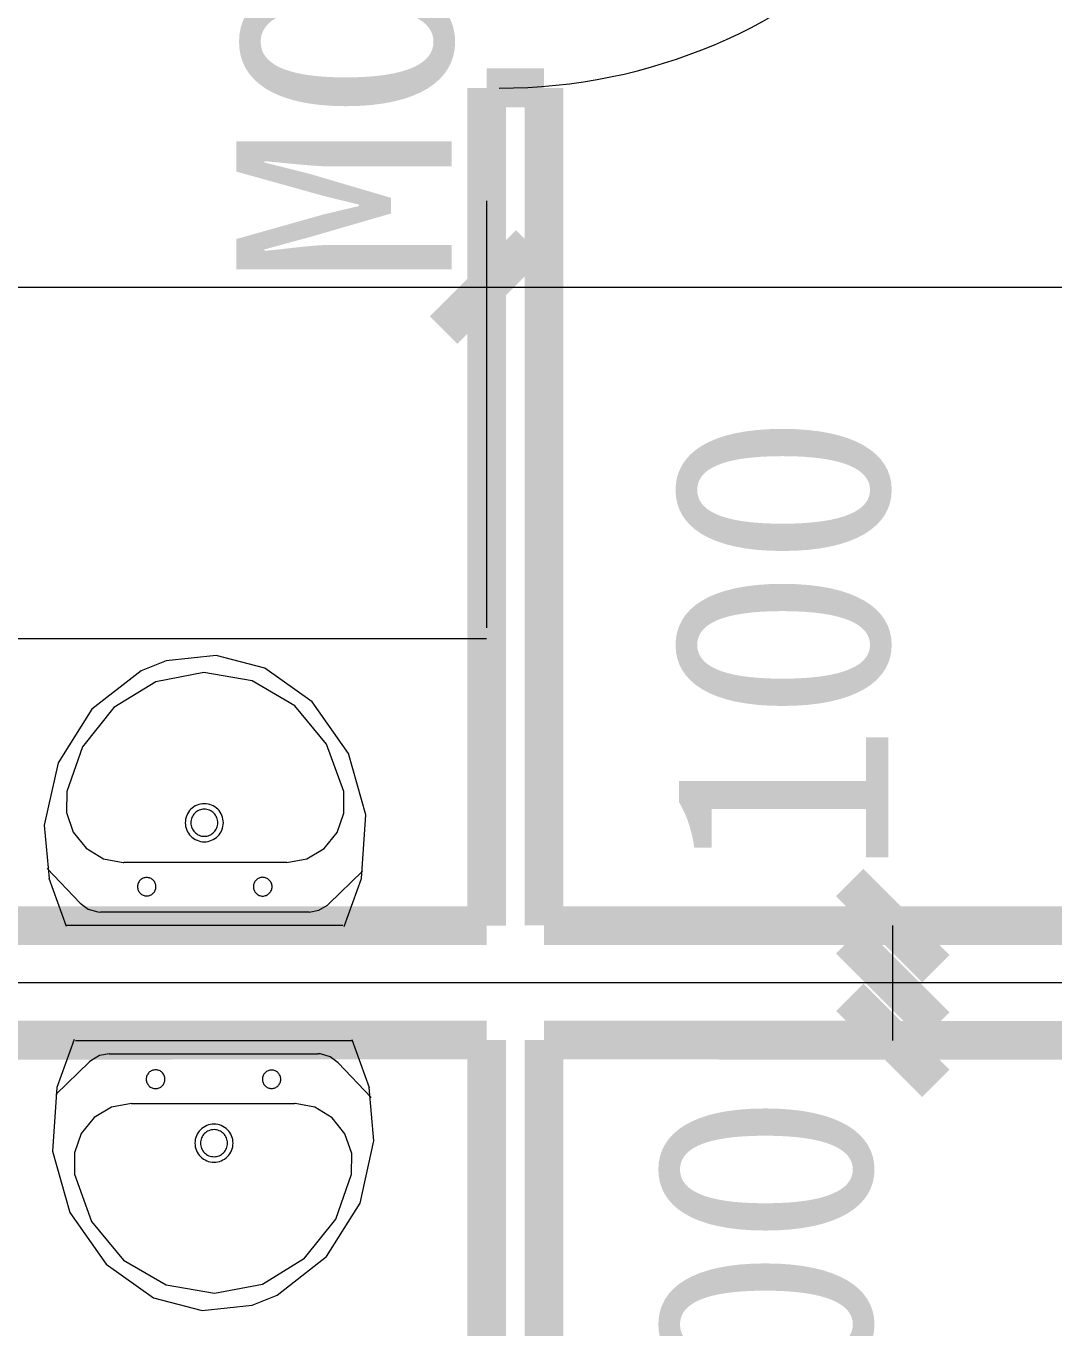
# Model space of a CAD drawing. Extents: x -307567 to 704339, y -10277 to 165507.
# Drawn here: x -212870 to -211079, y 31879 to 34148 of the extents above; entities that cross this region are included whole.
import ezdxf
from ezdxf.enums import TextEntityAlignment as Align

# ---------------------------------------------------------------- set-up
doc = ezdxf.new("R2010")
doc.units = 0
doc.header["$MEASUREMENT"] = 0
doc.layers.add('我的', color=255, linetype='CONTINUOUS', lineweight=0)
doc.styles.get("Standard").update_dxf_attribs({"font": 'txt', "height": 3})

msp = doc.modelspace()

# ---------------------------------------------------------------- linework, layer by layer
at = {"layer": '我的', "color": 0}
for p, q in [((-212067.36432, 33843.04285), (-212067.36432, 33099.31335)), ((-214067.35585, 33693.0436), (-212067.36432, 33693.0436)), ((-212067.36432, 33693.0436), (-207167.39035, 33693.0436)), ((-213867.3599, 33080.49936), (-212067.36432, 33080.50394)), ((-212538.68918, 33051.09734), (-212625.86068, 33041.92838)), ((-212453.72866, 33028.86845), (-212538.68918, 33051.09734)), ((-212625.86068, 33041.92838), (-212669.56773, 33024.43732)), ((-212371.46894, 32970.27042), (-212453.72866, 33028.86845)), ((-212669.56773, 33024.43732), (-212755.4163, 32957.35926)), ((-212643.69048, 33005.02824), (-212717.0971, 32960.19051)), ((-212559.88811, 33021.19866), (-212643.69048, 33005.02824)), ((-212475.79734, 33006.72653), (-212559.88811, 33021.19866)), ((-212401.5576, 32963.37882), (-212475.79734, 33006.72653)), ((-212717.0971, 32960.19051), (-212771.24569, 32892.07104)), ((-212346.13185, 32896.37858), (-212401.5576, 32963.37882)), ((-212307.95913, 32880.42101), (-212371.46894, 32970.27042)), ((-212755.4163, 32957.35926), (-212813.90905, 32863.93931)), ((-212771.24569, 32892.07104), (-212798.78919, 32813.79842)), ((-212316.18968, 32813.79842), (-212346.13185, 32896.37858)), ((-212277.98949, 32773.51084), (-212307.95913, 32880.42101)), ((-212813.90905, 32863.93931), (-212837.9873, 32755.44987)), ((-212798.78919, 32813.79842), (-212799.12794, 32777.55974)), ((-212316.02031, 32812.79135), (-212316.18968, 32813.79842)), ((-212316.02031, 32776.55038), (-212316.02031, 32812.79135)), ((-212799.12794, 32777.55974), (-212787.47791, 32743.38099)), ((-212586.85941, 32778.0793), (-212588.53481, 32775.28696)), ((-212584.92308, 32780.6977), (-212586.85941, 32778.0793)), ((-212582.73498, 32783.10781), (-212584.92308, 32780.6977)), ((-212580.32257, 32785.29362), (-212582.73498, 32783.10781)), ((-212577.70876, 32787.23453), (-212580.32257, 32785.29362)), ((-212574.91641, 32788.90765), (-212577.70876, 32787.23453)), ((-212574.23893, 32777.88246), (-212575.95553, 32776.32607)), ((-212571.97301, 32790.29924), (-212574.91641, 32788.90765)), ((-212572.38041, 32779.26033), (-212574.23893, 32777.88246)), ((-212570.39831, 32780.4505), (-212572.38041, 32779.26033)), ((-212568.91058, 32791.39558), (-212571.97301, 32790.29924)), ((-212568.30176, 32781.43927), (-212570.39831, 32780.4505)), ((-212565.75203, 32792.18751), (-212568.91058, 32791.39558)), ((-212566.12282, 32782.21975), (-212568.30176, 32781.43927)), ((-212563.87979, 32782.78051), (-212566.12282, 32782.21975)), ((-212562.52939, 32792.66358), (-212565.75203, 32792.18751)), ((-212561.59098, 32783.12154), (-212563.87979, 32782.78051)), ((-212559.27928, 32792.8238), (-212562.52939, 32792.66358)), ((-212559.27928, 32783.23369), (-212561.59098, 32783.12154)), ((-212556.0246, 32792.66358), (-212559.27928, 32792.8238)), ((-212556.96301, 32783.12154), (-212559.27928, 32783.23369)), ((-212554.6742, 32782.78051), (-212556.96301, 32783.12154)), ((-212552.80654, 32792.18751), (-212556.0246, 32792.66358)), ((-212552.43117, 32782.21975), (-212554.6742, 32782.78051)), ((-212549.64798, 32791.39558), (-212552.80654, 32792.18751)), ((-212550.25223, 32781.43927), (-212552.43117, 32782.21975)), ((-212548.16026, 32780.4505), (-212550.25223, 32781.43927)), ((-212546.58098, 32790.29924), (-212549.64798, 32791.39558)), ((-212546.17358, 32779.26033), (-212548.16026, 32780.4505)), ((-212543.63758, 32788.90765), (-212546.58098, 32790.29924)), ((-212544.31506, 32777.88246), (-212546.17358, 32779.26033)), ((-212542.59846, 32776.32607), (-212544.31506, 32777.88246)), ((-212540.84523, 32787.23453), (-212543.63758, 32788.90765)), ((-212538.23142, 32785.29362), (-212540.84523, 32787.23453)), ((-212535.81901, 32783.10781), (-212538.23142, 32785.29362)), ((-212533.63549, 32780.6977), (-212535.81901, 32783.10781)), ((-212531.69458, 32778.0793), (-212533.63549, 32780.6977)), ((-212530.01918, 32775.28696), (-212531.69458, 32778.0793)), ((-212837.9873, 32755.44987), (-212829.42716, 32662.45106)), ((-212592.29303, 32762.89993), (-212592.45325, 32759.64983)), ((-212592.45325, 32759.64983), (-212592.29303, 32756.39743)), ((-212591.81696, 32766.12257), (-212592.29303, 32762.89993)), ((-212592.29303, 32756.39743), (-212591.81696, 32753.17708)), ((-212591.02504, 32769.28113), (-212591.81696, 32766.12257)), ((-212589.92641, 32772.34584), (-212591.02504, 32769.28113)), ((-212588.53481, 32775.28696), (-212589.92641, 32772.34584)), ((-212582.74871, 32761.96152), (-212582.86315, 32759.64983)), ((-212582.86315, 32759.64983), (-212582.74871, 32757.33813)), ((-212582.40997, 32764.25033), (-212582.74871, 32761.96152)), ((-212582.74871, 32757.33813), (-212582.40997, 32755.04933)), ((-212581.84692, 32766.49565), (-212582.40997, 32764.25033)), ((-212582.40997, 32755.04933), (-212581.84692, 32752.80172)), ((-212581.06873, 32768.67688), (-212581.84692, 32766.49565)), ((-212580.07996, 32770.76885), (-212581.06873, 32768.67688)), ((-212578.88978, 32772.75325), (-212580.07996, 32770.76885)), ((-212577.51192, 32774.61176), (-212578.88978, 32772.75325)), ((-212575.95553, 32776.32607), (-212577.51192, 32774.61176)), ((-212541.04665, 32774.61176), (-212542.59846, 32776.32607)), ((-212539.66421, 32772.75325), (-212541.04665, 32774.61176)), ((-212538.47861, 32770.76885), (-212539.66421, 32772.75325)), ((-212537.48526, 32768.67688), (-212538.47861, 32770.76885)), ((-212536.70707, 32766.49565), (-212537.48526, 32768.67688)), ((-212536.14402, 32764.25033), (-212536.70707, 32766.49565)), ((-212536.70707, 32752.80172), (-212536.14402, 32755.04933)), ((-212535.80528, 32761.96152), (-212536.14402, 32764.25033)), ((-212536.14402, 32755.04933), (-212535.80528, 32757.33813)), ((-212535.69084, 32759.64983), (-212535.80528, 32761.96152)), ((-212535.80528, 32757.33813), (-212535.69084, 32759.64983)), ((-212528.62758, 32772.34584), (-212530.01918, 32775.28696)), ((-212527.52895, 32769.28113), (-212528.62758, 32772.34584)), ((-212526.73703, 32766.12257), (-212527.52895, 32769.28113)), ((-212526.26095, 32762.89993), (-212526.73703, 32766.12257)), ((-212526.73703, 32753.17708), (-212526.26095, 32756.39743)), ((-212526.10074, 32759.64983), (-212526.26095, 32762.89993)), ((-212526.26095, 32756.39743), (-212526.10074, 32759.64983)), ((-212327.99077, 32742.50209), (-212316.02031, 32776.55038)), ((-212285.17177, 32662.45106), (-212277.98949, 32773.51084)), ((-212787.47791, 32743.38099), (-212765.21697, 32715.40261)), ((-212591.81696, 32753.17708), (-212591.02504, 32750.01853)), ((-212591.02504, 32750.01853), (-212589.92641, 32746.95153)), ((-212589.92641, 32746.95153), (-212588.53481, 32744.01041)), ((-212588.53481, 32744.01041), (-212586.85941, 32741.21807)), ((-212586.85941, 32741.21807), (-212584.92308, 32738.60196)), ((-212584.92308, 32738.60196), (-212582.73498, 32736.18956)), ((-212582.73498, 32736.18956), (-212580.32257, 32734.00375)), ((-212581.84692, 32752.80172), (-212581.06873, 32750.62277)), ((-212581.06873, 32750.62277), (-212580.07996, 32748.5308)), ((-212580.32257, 32734.00375), (-212577.70876, 32732.06513)), ((-212580.07996, 32748.5308), (-212578.88978, 32746.54412)), ((-212578.88978, 32746.54412), (-212577.51192, 32744.68561)), ((-212577.70876, 32732.06513), (-212574.91641, 32730.38972)), ((-212577.51192, 32744.68561), (-212575.95553, 32742.97129)), ((-212575.95553, 32742.97129), (-212574.23893, 32741.41719)), ((-212574.23893, 32741.41719), (-212572.38041, 32740.03933)), ((-212572.38041, 32740.03933), (-212570.39831, 32738.84915)), ((-212570.39831, 32738.84915), (-212568.30176, 32737.8581)), ((-212568.30176, 32737.8581), (-212566.12282, 32737.07761)), ((-212566.12282, 32737.07761), (-212563.87979, 32736.51686)), ((-212563.87979, 32736.51686), (-212561.59098, 32736.17582)), ((-212561.59098, 32736.17582), (-212559.27928, 32736.06367)), ((-212559.27928, 32736.06367), (-212556.96301, 32736.17582)), ((-212556.96301, 32736.17582), (-212554.6742, 32736.51686)), ((-212554.6742, 32736.51686), (-212552.43117, 32737.07761)), ((-212552.43117, 32737.07761), (-212550.25223, 32737.8581)), ((-212550.25223, 32737.8581), (-212548.16026, 32738.84915)), ((-212548.16026, 32738.84915), (-212546.17358, 32740.03933)), ((-212546.17358, 32740.03933), (-212544.31506, 32741.41719)), ((-212544.31506, 32741.41719), (-212542.59846, 32742.97129)), ((-212543.63758, 32730.38972), (-212540.84523, 32732.06513)), ((-212542.59846, 32742.97129), (-212541.04665, 32744.68561)), ((-212541.04665, 32744.68561), (-212539.66421, 32746.54412)), ((-212540.84523, 32732.06513), (-212538.23142, 32734.00375)), ((-212539.66421, 32746.54412), (-212538.47861, 32748.5308)), ((-212538.47861, 32748.5308), (-212537.48526, 32750.62277)), ((-212538.23142, 32734.00375), (-212535.81901, 32736.18956)), ((-212537.48526, 32750.62277), (-212536.70707, 32752.80172)), ((-212535.81901, 32736.18956), (-212533.63549, 32738.60196)), ((-212533.63549, 32738.60196), (-212531.69458, 32741.21807)), ((-212531.69458, 32741.21807), (-212530.01918, 32744.01041)), ((-212530.01918, 32744.01041), (-212528.62758, 32746.95153)), ((-212528.62758, 32746.95153), (-212527.52895, 32750.01853)), ((-212527.52895, 32750.01853), (-212526.73703, 32753.17708)), ((-212350.50805, 32714.74115), (-212327.99077, 32742.50209)), ((-212765.21697, 32715.40261), (-212735.05965, 32696.96856)), ((-212574.91641, 32730.38972), (-212571.97301, 32728.99813)), ((-212571.97301, 32728.99813), (-212568.91058, 32727.90408)), ((-212568.91058, 32727.90408), (-212565.75203, 32727.11215)), ((-212565.75203, 32727.11215), (-212562.52939, 32726.63379)), ((-212562.52939, 32726.63379), (-212559.27928, 32726.47357)), ((-212559.27928, 32726.47357), (-212556.0246, 32726.63379)), ((-212556.0246, 32726.63379), (-212552.80654, 32727.11215)), ((-212552.80654, 32727.11215), (-212549.64798, 32727.90408)), ((-212549.64798, 32727.90408), (-212546.58098, 32728.99813)), ((-212546.58098, 32728.99813), (-212543.63758, 32730.38972)), ((-212380.83932, 32696.62066), (-212350.50805, 32714.74115)), ((-212735.05965, 32696.96856), (-212700.62684, 32690.33102)), ((-212700.62684, 32690.33102), (-212699.63808, 32690.32187)), ((-212415.34079, 32690.32187), (-212699.63808, 32690.32187)), ((-212415.34079, 32690.32187), (-212380.83932, 32696.62066)), ((-212775.80957, 32619.58171), (-212833.14876, 32679.82082)), ((-212662.66011, 32663.94337), (-212664.18446, 32663.56114)), ((-212661.10373, 32664.17454), (-212662.66011, 32663.94337)), ((-212659.5336, 32664.25236), (-212661.10373, 32664.17454)), ((-212657.96348, 32664.17454), (-212659.5336, 32664.25236)), ((-212656.40709, 32663.94337), (-212657.96348, 32664.17454)), ((-212654.88275, 32663.56114), (-212656.40709, 32663.94337)), ((-212460.71868, 32664.22947), (-212462.27049, 32663.84037)), ((-212459.13483, 32664.46293), (-212460.71868, 32664.22947)), ((-212457.53266, 32664.54075), (-212459.13483, 32664.46293)), ((-212455.93507, 32664.46293), (-212457.53266, 32664.54075)), ((-212454.35122, 32664.22947), (-212455.93507, 32664.46293)), ((-212452.79941, 32663.84037), (-212454.35122, 32664.22947)), ((-212342.32785, 32618.13976), (-212283.78933, 32674.99144)), ((-212799.16914, 32578.97141), (-212829.42716, 32662.45106)), ((-212675.48201, 32649.79625), (-212675.55983, 32648.22613)), ((-212675.55983, 32648.22613), (-212675.48201, 32646.65601)), ((-212675.24855, 32651.35264), (-212675.48201, 32649.79625)), ((-212675.48201, 32646.65601), (-212675.24855, 32645.09962)), ((-212674.86861, 32652.87698), (-212675.24855, 32651.35264)), ((-212675.24855, 32645.09962), (-212674.86861, 32643.57527)), ((-212674.33761, 32654.36013), (-212674.86861, 32652.87698)), ((-212674.86861, 32643.57527), (-212674.33761, 32642.09213)), ((-212673.6647, 32655.77919), (-212674.33761, 32654.36013)), ((-212674.33761, 32642.09213), (-212673.6647, 32640.67078)), ((-212672.85904, 32657.12959), (-212673.6647, 32655.77919)), ((-212671.92063, 32658.39301), (-212672.85904, 32657.12959)), ((-212670.8632, 32659.55801), (-212671.92063, 32658.39301)), ((-212669.70048, 32660.61315), (-212670.8632, 32659.55801)), ((-212668.43706, 32661.55156), (-212669.70048, 32660.61315)), ((-212667.08667, 32662.35722), (-212668.43706, 32661.55156)), ((-212665.66761, 32663.03013), (-212667.08667, 32662.35722)), ((-212664.18446, 32663.56114), (-212665.66761, 32663.03013)), ((-212653.3996, 32663.03013), (-212654.88275, 32663.56114)), ((-212651.98054, 32662.35722), (-212653.3996, 32663.03013)), ((-212650.63015, 32661.55156), (-212651.98054, 32662.35722)), ((-212649.36672, 32660.61315), (-212650.63015, 32661.55156)), ((-212648.19943, 32659.55801), (-212649.36672, 32660.61315)), ((-212647.14658, 32658.39301), (-212648.19943, 32659.55801)), ((-212646.20817, 32657.12959), (-212647.14658, 32658.39301)), ((-212645.40251, 32655.77919), (-212646.20817, 32657.12959)), ((-212644.7296, 32654.36013), (-212645.40251, 32655.77919)), ((-212645.40251, 32640.67078), (-212644.7296, 32642.09213)), ((-212644.1986, 32652.87698), (-212644.7296, 32654.36013)), ((-212644.7296, 32642.09213), (-212644.1986, 32643.57527)), ((-212643.81408, 32651.35264), (-212644.1986, 32652.87698)), ((-212644.1986, 32643.57527), (-212643.81408, 32645.09962)), ((-212643.5852, 32649.79625), (-212643.81408, 32651.35264)), ((-212643.81408, 32645.09962), (-212643.5852, 32646.65601)), ((-212643.50738, 32648.22613), (-212643.5852, 32649.79625)), ((-212643.5852, 32646.65601), (-212643.50738, 32648.22613)), ((-212473.77403, 32649.82601), (-212473.85185, 32648.22613)), ((-212473.85185, 32648.22613), (-212473.77403, 32646.62625)), ((-212473.536, 32651.40986), (-212473.77403, 32649.82601)), ((-212473.77403, 32646.62625), (-212473.536, 32645.0424)), ((-212473.1469, 32652.96396), (-212473.536, 32651.40986)), ((-212473.536, 32645.0424), (-212473.1469, 32643.4883)), ((-212472.60674, 32654.46999), (-212473.1469, 32652.96396)), ((-212473.1469, 32643.4883), (-212472.60674, 32641.98226)), ((-212471.92468, 32655.91652), (-212472.60674, 32654.46999)), ((-212472.60674, 32641.98226), (-212471.92468, 32640.53574)), ((-212471.10071, 32657.2898), (-212471.92468, 32655.91652)), ((-212470.14856, 32658.57611), (-212471.10071, 32657.2898)), ((-212469.07283, 32659.76172), (-212470.14856, 32658.57611)), ((-212467.88722, 32660.83746), (-212469.07283, 32659.76172)), ((-212466.59634, 32661.79189), (-212467.88722, 32660.83746)), ((-212465.22763, 32662.61586), (-212466.59634, 32661.79189)), ((-212463.77653, 32663.30021), (-212465.22763, 32662.61586)), ((-212462.27049, 32663.84037), (-212463.77653, 32663.30021)), ((-212451.2888, 32663.30021), (-212452.79941, 32663.84037)), ((-212449.84227, 32662.61586), (-212451.2888, 32663.30021)), ((-212448.46899, 32661.79189), (-212449.84227, 32662.61586)), ((-212447.18268, 32660.83746), (-212448.46899, 32661.79189)), ((-212445.99707, 32659.76172), (-212447.18268, 32660.83746)), ((-212444.92133, 32658.57611), (-212445.99707, 32659.76172)), ((-212443.96919, 32657.2898), (-212444.92133, 32658.57611)), ((-212443.14522, 32655.91652), (-212443.96919, 32657.2898)), ((-212442.45858, 32654.46999), (-212443.14522, 32655.91652)), ((-212443.14522, 32640.53574), (-212442.45858, 32641.98226)), ((-212441.923, 32652.96396), (-212442.45858, 32654.46999)), ((-212442.45858, 32641.98226), (-212441.923, 32643.4883)), ((-212441.5339, 32651.40986), (-212441.923, 32652.96396)), ((-212441.923, 32643.4883), (-212441.5339, 32645.0424)), ((-212441.29586, 32649.82601), (-212441.5339, 32651.40986)), ((-212441.5339, 32645.0424), (-212441.29586, 32646.62625)), ((-212441.21805, 32648.22613), (-212441.29586, 32649.82601)), ((-212441.29586, 32646.62625), (-212441.21805, 32648.22613)), ((-212315.42979, 32578.97141), (-212285.17177, 32662.45106)), ((-212775.80957, 32619.58171), (-212761.55031, 32609.07151)), ((-212673.6647, 32640.67078), (-212672.85904, 32639.32267)), ((-212672.85904, 32639.32267), (-212671.92063, 32638.05925)), ((-212671.92063, 32638.05925), (-212670.8632, 32636.89425)), ((-212670.8632, 32636.89425), (-212669.70048, 32635.83911)), ((-212669.70048, 32635.83911), (-212668.43706, 32634.9007)), ((-212668.43706, 32634.9007), (-212667.08667, 32634.09275)), ((-212667.08667, 32634.09275), (-212665.66761, 32633.41984)), ((-212665.66761, 32633.41984), (-212664.18446, 32632.89112)), ((-212664.18446, 32632.89112), (-212662.66011, 32632.5066)), ((-212662.66011, 32632.5066), (-212661.10373, 32632.27772)), ((-212661.10373, 32632.27772), (-212659.5336, 32632.1999)), ((-212659.5336, 32632.1999), (-212657.96348, 32632.27772)), ((-212657.96348, 32632.27772), (-212656.40709, 32632.5066)), ((-212656.40709, 32632.5066), (-212654.88275, 32632.89112)), ((-212654.88275, 32632.89112), (-212653.3996, 32633.41984)), ((-212653.3996, 32633.41984), (-212651.98054, 32634.09275)), ((-212651.98054, 32634.09275), (-212650.63015, 32634.9007)), ((-212650.63015, 32634.9007), (-212649.36672, 32635.83911)), ((-212649.36672, 32635.83911), (-212648.19943, 32636.89425)), ((-212648.19943, 32636.89425), (-212647.14658, 32638.05925)), ((-212647.14658, 32638.05925), (-212646.20817, 32639.32267)), ((-212646.20817, 32639.32267), (-212645.40251, 32640.67078)), ((-212471.92468, 32640.53574), (-212471.10071, 32639.16245)), ((-212471.10071, 32639.16245), (-212470.14856, 32637.87614)), ((-212470.14856, 32637.87614), (-212469.07283, 32636.69054)), ((-212469.07283, 32636.69054), (-212467.88722, 32635.6148)), ((-212467.88722, 32635.6148), (-212466.59634, 32634.65808)), ((-212466.59634, 32634.65808), (-212465.22763, 32633.8364)), ((-212465.22763, 32633.8364), (-212463.77653, 32633.15205)), ((-212463.77653, 32633.15205), (-212462.27049, 32632.61189)), ((-212462.27049, 32632.61189), (-212460.71868, 32632.22279)), ((-212460.71868, 32632.22279), (-212459.13483, 32631.98933)), ((-212459.13483, 32631.98933), (-212457.53266, 32631.90922)), ((-212457.53266, 32631.90922), (-212455.93507, 32631.98933)), ((-212455.93507, 32631.98933), (-212454.35122, 32632.22279)), ((-212454.35122, 32632.22279), (-212452.79941, 32632.61189)), ((-212452.79941, 32632.61189), (-212451.2888, 32633.15205)), ((-212451.2888, 32633.15205), (-212449.84227, 32633.8364)), ((-212449.84227, 32633.8364), (-212448.46899, 32634.65808)), ((-212448.46899, 32634.65808), (-212447.18268, 32635.6148)), ((-212447.18268, 32635.6148), (-212445.99707, 32636.69054)), ((-212445.99707, 32636.69054), (-212444.92133, 32637.87614)), ((-212444.92133, 32637.87614), (-212443.96919, 32639.16245)), ((-212443.96919, 32639.16245), (-212443.14522, 32640.53574)), ((-212761.55031, 32609.07151), (-212744.65891, 32604.25128)), ((-212744.65891, 32604.25128), (-212739.87988, 32604.01096)), ((-212376.83848, 32604.01096), (-212739.87988, 32604.01096)), ((-212376.83848, 32604.01096), (-212359.59004, 32607.16036)), ((-212359.59004, 32607.16036), (-212344.42898, 32616.21945)), ((-212344.42898, 32616.21945), (-212342.32785, 32618.13976)), ((-212317.79184, 32580.50033), (-212798.65644, 32580.50033)), ((-211359.86664, 32480.50236), (-211359.86664, 32580.50033)), ((-203463.16693, 32480.50236), (-214067.35585, 32480.50236)), ((-211359.86664, 32380.50438), (-211359.86664, 32480.50236)), ((-212786.22822, 32382.03331), (-212816.48625, 32298.55365)), ((-212783.86617, 32380.50438), (-212303.00157, 32380.50438)), ((-212302.48888, 32382.03331), (-212272.23085, 32298.55365)), ((-212742.06798, 32353.84436), (-212757.22904, 32344.78526)), ((-212724.81953, 32356.99376), (-212742.06798, 32353.84436)), ((-212724.81953, 32356.99376), (-212361.77813, 32356.99376)), ((-212356.99911, 32356.75115), (-212361.77813, 32356.99376)), ((-212340.10771, 32351.93092), (-212356.99911, 32356.75115)), ((-212325.84844, 32341.42301), (-212340.10771, 32351.93092)), ((-212759.32559, 32342.86267), (-212817.86411, 32286.01328)), ((-212757.22904, 32344.78526), (-212759.32559, 32342.86267)), ((-212325.84844, 32341.42301), (-212268.50925, 32281.1839)), ((-212816.48625, 32298.55365), (-212823.66853, 32187.49387)), ((-212263.67072, 32205.55485), (-212272.23085, 32298.55365)), ((-212720.8187, 32264.38405), (-212751.14997, 32246.26357)), ((-212686.31722, 32270.68285), (-212720.8187, 32264.38405)), ((-212686.31722, 32270.68285), (-212402.01994, 32270.68285)), ((-212401.0266, 32270.6737), (-212402.01994, 32270.68285)), ((-212366.59836, 32264.03616), (-212401.0266, 32270.6737)), ((-212336.44104, 32245.6021), (-212366.59836, 32264.03616)), ((-212751.14997, 32246.26357), (-212773.66725, 32218.50263)), ((-212314.18011, 32217.62373), (-212336.44104, 32245.6021)), ((-212773.66725, 32218.50263), (-212785.63771, 32184.45434)), ((-212302.53008, 32183.44498), (-212314.18011, 32217.62373)), ((-212287.74896, 32097.06311), (-212263.67072, 32205.55485)), ((-212823.66853, 32187.49387), (-212793.69889, 32080.5837)), ((-212785.63771, 32184.45434), (-212785.63771, 32148.21337)), ((-212302.86882, 32147.2063), (-212302.53008, 32183.44498)), ((-212785.63771, 32148.21337), (-212785.46834, 32147.2063)), ((-212785.46834, 32147.2063), (-212755.52617, 32064.62614)), ((-212330.40775, 32068.93368), (-212302.86882, 32147.2063)), ((-212346.24171, 32003.64546), (-212287.74896, 32097.06311)), ((-212793.69889, 32080.5837), (-212730.18907, 31990.73544)), ((-212755.52617, 32064.62614), (-212700.09584, 31997.6259)), ((-212384.56092, 32000.81535), (-212330.40775, 32068.93368)), ((-212730.18907, 31990.73544), (-212647.92935, 31932.13626)), ((-212700.09584, 31997.6259), (-212625.86068, 31954.27589)), ((-212457.96753, 31955.97533), (-212384.56092, 32000.81535)), ((-212432.09028, 31936.56511), (-212346.24171, 32003.64546)), ((-212625.86068, 31954.27589), (-212541.76991, 31939.80606)), ((-212541.76991, 31939.80606), (-212457.96753, 31955.97533)), ((-212647.92935, 31932.13626), (-212562.96884, 31909.90508)), ((-212562.96884, 31909.90508), (-212475.79734, 31919.07519)), ((-212475.79734, 31919.07519), (-212432.09028, 31936.56511))]:
    msp.add_line(p, q, dxfattribs=at)
at = {"layer": '我的', "color": 0, "const_width": 67.49966}
for points in [[(-212067.36432, 33831.05408), (-212067.36432, 34040.05419)], [(-211967.36635, 34040.05419), (-212067.36432, 34040.05419)], [(-211967.36635, 33831.05408), (-211967.36635, 34040.05419)], [(-212067.36432, 32580.50033), (-212067.36432, 33831.05408)], [(-211967.36635, 33031.05884), (-211967.36635, 33831.05408)], [(-212142.36395, 33618.04397), (-211992.3647, 33768.04322)], [(-211967.36635, 32581.06109), (-211967.36635, 33031.05884)], [(-212067.36432, 32581.06109), (-212067.36432, 32981.05985)], [(-211434.86627, 32655.49996), (-211284.86702, 32505.50071)], [(-213867.3599, 32580.50033), (-212067.36432, 32580.50033)], [(-211967.36635, 32580.50033), (-210967.37288, 32580.50033)], [(-211434.86627, 32555.50198), (-211284.86702, 32405.50273)], [(-211434.86627, 32455.50401), (-211284.86702, 32305.50476)], [(-213867.3599, 32380.50438), (-212067.36432, 32381.06285)], [(-212067.36432, 31031.06846), (-212067.36432, 32381.06285)], [(-212067.36432, 31981.06409), (-212067.36432, 32381.06285)], [(-212067.36432, 32380.50438), (-212067.36432, 32381.06285)], [(-211967.36635, 31931.06396), (-211967.36635, 32381.06285)], [(-211967.36635, 32381.06285), (-210967.37288, 32380.50438)], [(-211967.36635, 31031.06846), (-211967.36635, 31931.06396)]]:
    msp.add_lwpolyline(points, dxfattribs=at)
at = {"layer": '我的', "color": 0}
for points in [[(-212627.81074, 32312.77859), (-212627.88856, 32314.37618), (-212628.12202, 32315.96003), (-212628.51112, 32317.51413), (-212629.05127, 32319.02245), (-212629.73334, 32320.46898), (-212630.55731, 32321.84226), (-212631.50945, 32323.12857), (-212632.58977, 32324.31417), (-212633.77537, 32325.38991), (-212635.0571, 32326.34435), (-212636.43039, 32327.16603), (-212637.87691, 32327.85038), (-212639.38753, 32328.39054), (-212640.93934, 32328.77964), (-212642.52319, 32329.01538), (-212644.12078, 32329.0932), (-212645.72294, 32329.01538), (-212647.3068, 32328.77964), (-212648.85861, 32328.39054), (-212650.36922, 32327.85038), (-212651.81575, 32327.16603), (-212653.18903, 32326.34435), (-212654.47076, 32325.38991), (-212655.65637, 32324.31417), (-212656.7321, 32323.12857), (-212657.68883, 32321.84226), (-212658.5128, 32320.46898), (-212659.19486, 32319.02245), (-212659.73502, 32317.51413), (-212660.12412, 32315.96003), (-212660.35757, 32314.37618), (-212660.43539, 32312.77859), (-212660.35757, 32311.181), (-212660.12412, 32309.59715), (-212659.73502, 32308.04305), (-212659.19486, 32306.53472), (-212658.5128, 32305.0882), (-212657.68883, 32303.71491), (-212656.7321, 32302.4286), (-212655.65637, 32301.243), (-212654.47076, 32300.16726), (-212653.18903, 32299.21283), (-212651.81575, 32298.39115), (-212650.36922, 32297.70679), (-212648.85861, 32297.16664), (-212647.3068, 32296.77754), (-212645.72294, 32296.54179), (-212644.12078, 32296.46397), (-212642.52319, 32296.54179), (-212640.93934, 32296.77754), (-212639.38753, 32297.16664), (-212637.87691, 32297.70679), (-212636.43039, 32298.39115), (-212635.0571, 32299.21283), (-212633.77537, 32300.16726), (-212632.58977, 32301.243), (-212631.50945, 32302.4286), (-212630.55731, 32303.71491), (-212629.73334, 32305.0882), (-212629.05127, 32306.53472), (-212628.51112, 32308.04305), (-212628.12202, 32309.59715), (-212627.88856, 32311.181), (-212627.81074, 32312.77859)], [(-212426.09819, 32312.77859), (-212426.17601, 32314.34871), (-212426.40946, 32315.9051), (-212426.78941, 32317.42944), (-212427.32041, 32318.91259), (-212427.99332, 32320.33165), (-212428.79898, 32321.68205), (-212429.73739, 32322.94547), (-212430.79024, 32324.11047), (-212431.95753, 32325.16561), (-212433.22095, 32326.10402), (-212434.57135, 32326.90968), (-212435.99041, 32327.58259), (-212437.47356, 32328.11359), (-212438.9979, 32328.49582), (-212440.55429, 32328.72699), (-212442.12441, 32328.80481), (-212443.69453, 32328.72699), (-212445.25092, 32328.49582), (-212446.77527, 32328.11359), (-212448.25842, 32327.58259), (-212449.67748, 32326.90968), (-212451.02787, 32326.10402), (-212452.29129, 32325.16561), (-212453.45401, 32324.11047), (-212454.51144, 32322.94547), (-212455.44985, 32321.68205), (-212456.25551, 32320.33165), (-212456.92842, 32318.91259), (-212457.45942, 32317.42944), (-212457.83936, 32315.9051), (-212458.07282, 32314.34871), (-212458.15064, 32312.77859), (-212458.07282, 32311.20847), (-212457.83936, 32309.65208), (-212457.45942, 32308.12773), (-212456.92842, 32306.64459), (-212456.25551, 32305.22324), (-212455.44985, 32303.87513), (-212454.51144, 32302.61171), (-212453.45401, 32301.4467), (-212452.29129, 32300.39156), (-212451.02787, 32299.45315), (-212449.67748, 32298.64521), (-212448.25842, 32297.9723), (-212446.77527, 32297.44358), (-212445.25092, 32297.05906), (-212443.69453, 32296.83018), (-212442.12441, 32296.75236), (-212440.55429, 32296.83018), (-212438.9979, 32297.05906), (-212437.47356, 32297.44358), (-212435.99041, 32297.9723), (-212434.57135, 32298.64521), (-212433.22095, 32299.45315), (-212431.95753, 32300.39156), (-212430.79024, 32301.4467), (-212429.73739, 32302.61171), (-212428.79898, 32303.87513), (-212427.99332, 32305.22324), (-212427.32041, 32306.64459), (-212426.78941, 32308.12773), (-212426.40946, 32309.65208), (-212426.17601, 32311.20847), (-212426.09819, 32312.77859)], [(-212509.20477, 32201.35489), (-212509.36498, 32204.60728), (-212509.84105, 32207.82764), (-212510.63298, 32210.98619), (-212511.72703, 32214.0509), (-212513.1232, 32216.99431), (-212514.79403, 32219.78665), (-212516.73494, 32222.40276), (-212518.91846, 32224.81516), (-212521.33086, 32227.00097), (-212523.94926, 32228.93959), (-212526.7416, 32230.615), (-212529.68501, 32232.00659), (-212532.74743, 32233.10064), (-212535.90599, 32233.89257), (-212539.12863, 32234.37093), (-212542.37873, 32234.53115), (-212545.63342, 32234.37093), (-212548.85148, 32233.89257), (-212552.01003, 32233.10064), (-212555.07246, 32232.00659), (-212558.01586, 32230.615), (-212560.81278, 32228.93959), (-212563.4266, 32227.00097), (-212565.839, 32224.81516), (-212568.02253, 32222.40276), (-212569.96343, 32219.78665), (-212571.63884, 32216.99431), (-212573.03044, 32214.0509), (-212574.12906, 32210.98619), (-212574.91641, 32207.82764), (-212575.39248, 32204.60728), (-212575.5527, 32201.35489), (-212575.39248, 32198.10478), (-212574.91641, 32194.88214), (-212574.12906, 32191.72359), (-212573.03044, 32188.65888), (-212571.63884, 32185.71776), (-212569.96343, 32182.92313), (-212568.02253, 32180.30702), (-212565.839, 32177.89462), (-212563.4266, 32175.7111), (-212560.81278, 32173.77019), (-212558.01586, 32172.09707), (-212555.07246, 32170.70548), (-212552.01003, 32169.60914), (-212548.85148, 32168.81721), (-212545.63342, 32168.34114), (-212542.37873, 32168.18092), (-212539.12863, 32168.34114), (-212535.90599, 32168.81721), (-212532.74743, 32169.60914), (-212529.68501, 32170.70548), (-212526.7416, 32172.09707), (-212523.94926, 32173.77019), (-212521.33086, 32175.7111), (-212518.91846, 32177.89462), (-212516.73494, 32180.30702), (-212514.79403, 32182.92313), (-212513.1232, 32185.71776), (-212511.72703, 32188.65888), (-212510.63298, 32191.72359), (-212509.84105, 32194.88214), (-212509.36498, 32198.10478), (-212509.20477, 32201.35489)], [(-212518.79487, 32201.35489), (-212518.90473, 32203.66658), (-212519.24805, 32205.95539), (-212519.8111, 32208.203), (-212520.58929, 32210.38194), (-212521.57806, 32212.47391), (-212522.76824, 32214.45831), (-212524.1461, 32216.31911), (-212525.70249, 32218.03114), (-212527.41451, 32219.58753), (-212529.2776, 32220.96539), (-212531.25971, 32222.15557), (-212533.35168, 32223.14662), (-212535.5352, 32223.92481), (-212537.77823, 32224.48786), (-212540.06704, 32224.82889), (-212542.37873, 32224.94104), (-212544.69043, 32224.82889), (-212546.97924, 32224.48786), (-212549.22684, 32223.92481), (-212551.40579, 32223.14662), (-212553.49776, 32222.15557), (-212555.48444, 32220.96539), (-212557.34295, 32219.58753), (-212559.05498, 32218.03114), (-212560.61137, 32216.31911), (-212561.98923, 32214.45831), (-212563.17941, 32212.47391), (-212564.16818, 32210.38194), (-212564.95095, 32208.203), (-212565.51399, 32205.95539), (-212565.85274, 32203.66658), (-212565.96718, 32201.35489), (-212565.85274, 32199.04319), (-212565.51399, 32196.75439), (-212564.95095, 32194.50907), (-212564.16818, 32192.32784), (-212563.17941, 32190.23587), (-212561.98923, 32188.25147), (-212560.61137, 32186.39067), (-212559.05498, 32184.67864), (-212557.34295, 32183.12225), (-212555.48444, 32181.74439), (-212553.49776, 32180.55421), (-212551.40579, 32179.56545), (-212549.22684, 32178.78496), (-212546.97924, 32178.22192), (-212544.69043, 32177.88317), (-212542.37873, 32177.77102), (-212540.06704, 32177.88317), (-212537.77823, 32178.22192), (-212535.5352, 32178.78496), (-212533.35168, 32179.56545), (-212531.25971, 32180.55421), (-212529.2776, 32181.74439), (-212527.41451, 32183.12225), (-212525.70249, 32184.67864), (-212524.1461, 32186.39067), (-212522.76824, 32188.25147), (-212521.57806, 32190.23587), (-212520.58929, 32192.32784), (-212519.8111, 32194.50907), (-212519.24805, 32196.75439), (-212518.90473, 32199.04319), (-212518.79487, 32201.35489)]]:
    msp.add_lwpolyline(points, dxfattribs=at)
msp.add_arc((-212045.36889, 35001.98938), 962.49524, 270.00000751, 359.99967432, dxfattribs=at)

# ---------------------------------------------------------------- texts
for s, width, p, p2 in [('M0921t', 0.882581, (-212128.38849, 33692.85363), (-212128.38849, 35402.84645)), ('100', 1.079999, (-211367.86831, 32664.50184), (-211367.86831, 33474.49687)), ('100', 1.08, (-211397.86541, 31480.50774), (-211397.86541, 32290.50392))]:
    msp.add_text(s, height=374.998125, rotation=90, dxfattribs=dict(at, width=width)).set_placement(p, p2, align=Align.FIT)

doc.saveas('drawing.dxf')
